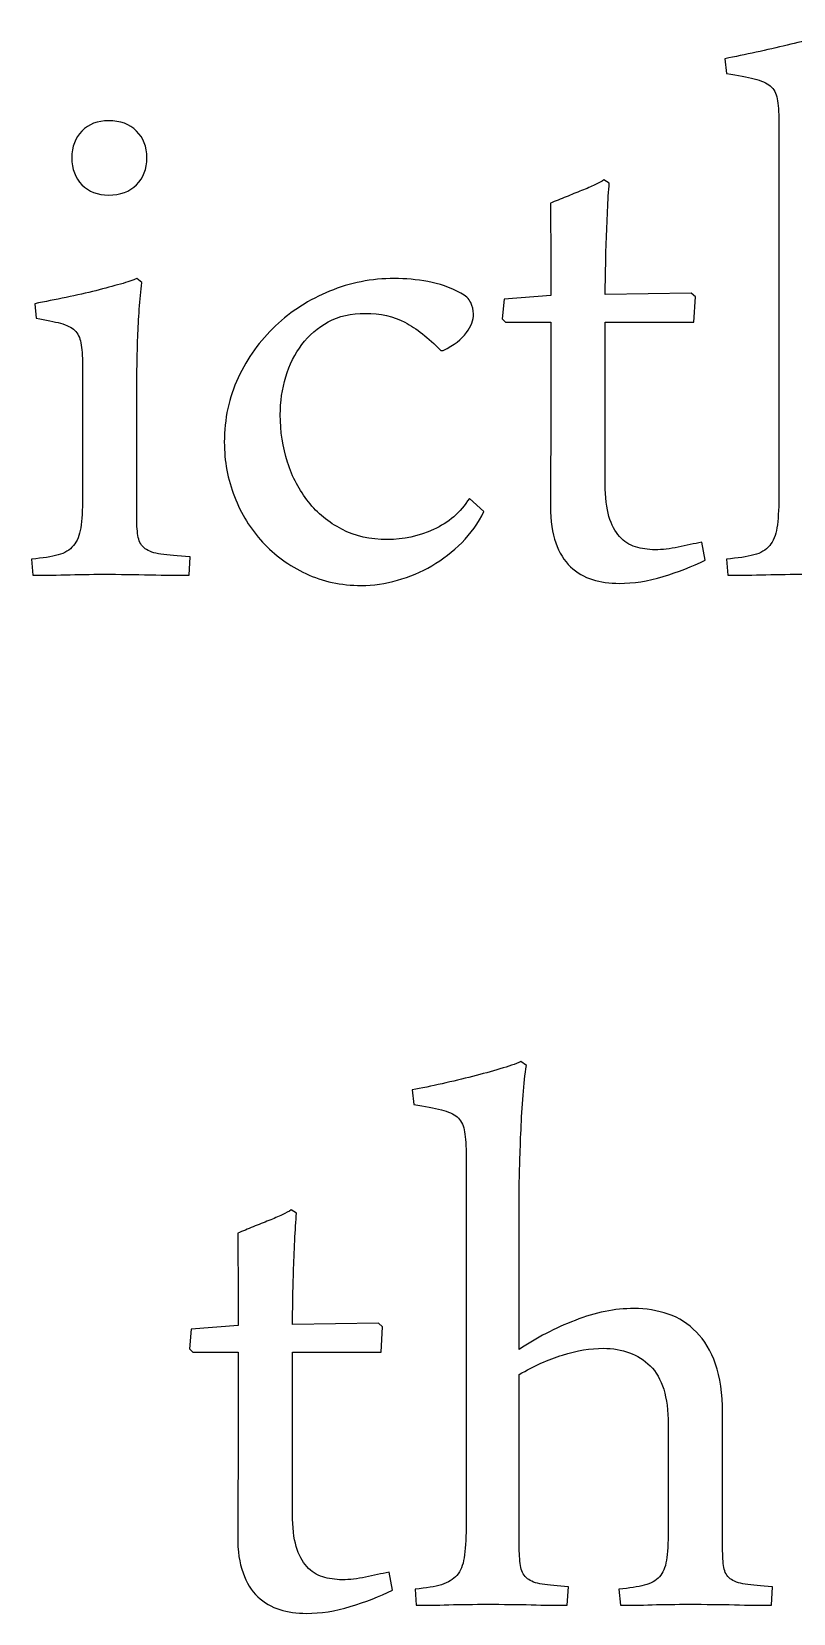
# Model space of a CAD drawing. Extents: x -303 to 288, y -142 to 145.
# Drawn here: x 38.47 to 44.73, y -139.4 to -126.4 of the extents above; entities that cross this region are included whole.
import ezdxf

# ---------------------------------------------------------------- set-up
doc = ezdxf.new("R2010")
doc.units = 0
doc.header["$MEASUREMENT"] = 0
doc.layers.add('LAYER_1', color=7, linetype='CONTINUOUS')

msp = doc.modelspace()

# ---------------------------------------------------------------- linework, layer by layer
at = {"layer": 'LAYER_1', "color": 250}
for points, knots in [([(45.1097, -126.4351), (45.0984, -126.5071), (45.0885, -126.5889), (45.0814, -126.682), (45.0814, -126.682), (45.073, -126.7738), (45.0659, -126.8669), (45.0617, -126.9614), (45.0617, -126.9614), (45.0589, -127.0546), (45.056, -127.1421), (45.0546, -127.2253), (45.0546, -127.2253), (45.0532, -127.3086), (45.0518, -127.3735), (45.0518, -127.4243), (45.0518, -127.4243), (45.0518, -127.4243), (45.0518, -130.4003), (45.0518, -130.4003), (45.0518, -130.4003), (45.0518, -130.4666), (45.056, -130.5188), (45.0645, -130.5597), (45.0645, -130.5597), (45.073, -130.5993), (45.0913, -130.6303), (45.1224, -130.6529), (45.1224, -130.6529), (45.152, -130.674), (45.1971, -130.6896), (45.255, -130.698), (45.255, -130.698), (45.3129, -130.7065), (45.3919, -130.7136), (45.4949, -130.7192), (45.4949, -130.7192), (45.4949, -130.7192), (45.4864, -130.8716), (45.4864, -130.8716), (45.4864, -130.8716), (45.3975, -130.8716), (45.2931, -130.8702), (45.1703, -130.8674), (45.1703, -130.8674), (45.0476, -130.8645), (44.9192, -130.8631), (44.7879, -130.8631), (44.7879, -130.8631), (44.6793, -130.8631), (44.5734, -130.8645), (44.469, -130.8674), (44.469, -130.8674), (44.3646, -130.8702), (44.2729, -130.8716), (44.1967, -130.8716), (44.1967, -130.8716), (44.1967, -130.8716), (44.184, -130.739), (44.184, -130.739), (44.184, -130.739), (44.2771, -130.7305), (44.3533, -130.7192), (44.4098, -130.7037), (44.4098, -130.7037), (44.4662, -130.6896), (44.5085, -130.6642), (44.5396, -130.6275), (44.5396, -130.6275), (44.5692, -130.5922), (44.589, -130.5428), (44.5988, -130.4807), (44.5988, -130.4807), (44.6087, -130.4186), (44.6144, -130.3354), (44.6144, -130.231), (44.6144, -130.231), (44.6144, -130.231), (44.6144, -127.1421), (44.6144, -127.1421), (44.6144, -127.1421), (44.6144, -127.063), (44.6101, -126.9995), (44.6017, -126.9544), (44.6017, -126.9544), (44.5932, -126.9092), (44.5734, -126.874), (44.5438, -126.8486), (44.5438, -126.8486), (44.5128, -126.8246), (44.4704, -126.8048), (44.4126, -126.7907), (44.4126, -126.7907), (44.3561, -126.778), (44.2799, -126.7625), (44.184, -126.7455), (44.184, -126.7455), (44.184, -126.7455), (44.1713, -126.6256), (44.1713, -126.6256), (44.1713, -126.6256), (44.2545, -126.6087), (44.3392, -126.5917), (44.4281, -126.572), (44.4281, -126.572), (44.5156, -126.5522), (44.6003, -126.5339), (44.6821, -126.5141), (44.6821, -126.5141), (44.7639, -126.4944), (44.8373, -126.476), (44.9036, -126.4563), (44.9036, -126.4563), (44.97, -126.4365), (45.0236, -126.4196), (45.0645, -126.4026), (45.0645, -126.4026), (45.0645, -126.4026), (45.1097, -126.4351), (45.1097, -126.4351)], [0, 0, 0, 0, 0.0322581, 0.0322581, 0.0322581, 0.0322581, 0.0645161, 0.0645161, 0.0645161, 0.0645161, 0.0967742, 0.0967742, 0.0967742, 0.0967742, 0.1290323, 0.1290323, 0.1290323, 0.1290323, 0.1612903, 0.1612903, 0.1612903, 0.1612903, 0.1935484, 0.1935484, 0.1935484, 0.1935484, 0.2258065, 0.2258065, 0.2258065, 0.2258065, 0.2580645, 0.2580645, 0.2580645, 0.2580645, 0.2903226, 0.2903226, 0.2903226, 0.2903226, 0.3225806, 0.3225806, 0.3225806, 0.3225806, 0.3548387, 0.3548387, 0.3548387, 0.3548387, 0.3870968, 0.3870968, 0.3870968, 0.3870968, 0.4193548, 0.4193548, 0.4193548, 0.4193548, 0.4516129, 0.4516129, 0.4516129, 0.4516129, 0.483871, 0.483871, 0.483871, 0.483871, 0.516129, 0.516129, 0.516129, 0.516129, 0.5483871, 0.5483871, 0.5483871, 0.5483871, 0.5806452, 0.5806452, 0.5806452, 0.5806452, 0.6129032, 0.6129032, 0.6129032, 0.6129032, 0.6451613, 0.6451613, 0.6451613, 0.6451613, 0.6774194, 0.6774194, 0.6774194, 0.6774194, 0.7096774, 0.7096774, 0.7096774, 0.7096774, 0.7419355, 0.7419355, 0.7419355, 0.7419355, 0.7741935, 0.7741935, 0.7741935, 0.7741935, 0.8064516, 0.8064516, 0.8064516, 0.8064516, 0.8387097, 0.8387097, 0.8387097, 0.8387097, 0.8709677, 0.8709677, 0.8709677, 0.8709677, 0.9032258, 0.9032258, 0.9032258, 0.9032258, 0.9354839, 0.9354839, 0.9354839, 0.9354839, 1, 1, 1, 1]), ([(38.8049, -127.4398), (38.8049, -127.3495), (38.8331, -127.2761), (38.8881, -127.2197), (38.8881, -127.2197), (38.9432, -127.1632), (39.0165, -127.135), (39.1068, -127.135), (39.1068, -127.135), (39.2042, -127.135), (39.2804, -127.1632), (39.3368, -127.2197), (39.3368, -127.2197), (39.3933, -127.2761), (39.4215, -127.3495), (39.4215, -127.4398), (39.4215, -127.4398), (39.4215, -127.5315), (39.3933, -127.6049), (39.3368, -127.6613), (39.3368, -127.6613), (39.2804, -127.7178), (39.2042, -127.746), (39.1068, -127.746), (39.1068, -127.746), (39.0165, -127.746), (38.9432, -127.7178), (38.8881, -127.6613), (38.8881, -127.6613), (38.8331, -127.6049), (38.8049, -127.5315), (38.8049, -127.4398)], [0, 0, 0, 0, 0.1111111, 0.1111111, 0.1111111, 0.1111111, 0.2222222, 0.2222222, 0.2222222, 0.2222222, 0.3333333, 0.3333333, 0.3333333, 0.3333333, 0.4444444, 0.4444444, 0.4444444, 0.4444444, 0.5555556, 0.5555556, 0.5555556, 0.5555556, 0.6666667, 0.6666667, 0.6666667, 0.6666667, 0.7777778, 0.7777778, 0.7777778, 0.7777778, 1, 1, 1, 1]), ([(43.2216, -127.6472), (43.216, -127.7136), (43.2103, -127.7898), (43.2075, -127.8758), (43.2075, -127.8758), (43.2033, -127.9633), (43.199, -128.0494), (43.1962, -128.1369), (43.1962, -128.1369), (43.1934, -128.2244), (43.192, -128.3048), (43.1906, -128.381), (43.1906, -128.381), (43.1892, -128.4572), (43.1877, -128.5179), (43.1877, -128.5645), (43.1877, -128.5645), (43.1877, -128.5645), (43.8947, -128.5518), (43.8947, -128.5518), (43.8947, -128.5518), (43.8947, -128.5518), (43.9286, -128.5814), (43.9286, -128.5814), (43.9286, -128.5814), (43.9286, -128.5814), (43.9159, -128.7916), (43.9159, -128.7916), (43.9159, -128.7916), (43.9159, -128.7916), (43.1877, -128.7916), (43.1877, -128.7916), (43.1877, -128.7916), (43.1877, -128.7916), (43.1877, -130.1237), (43.1877, -130.1237), (43.1877, -130.1237), (43.1877, -130.231), (43.199, -130.3184), (43.2188, -130.3876), (43.2188, -130.3876), (43.24, -130.4567), (43.2682, -130.5118), (43.3063, -130.5527), (43.3063, -130.5527), (43.343, -130.595), (43.3867, -130.6232), (43.4361, -130.6374), (43.4361, -130.6374), (43.4855, -130.6529), (43.5391, -130.6613), (43.597, -130.6613), (43.597, -130.6613), (43.6576, -130.6613), (43.7211, -130.6543), (43.7875, -130.6402), (43.7875, -130.6402), (43.8538, -130.6261), (43.9187, -130.612), (43.9822, -130.5993), (43.9822, -130.5993), (43.9822, -130.5993), (44.0104, -130.7474), (44.0104, -130.7474), (44.0104, -130.7474), (43.9032, -130.7996), (43.7875, -130.8448), (43.6633, -130.8815), (43.6633, -130.8815), (43.5391, -130.9196), (43.4192, -130.9379), (43.3035, -130.9379), (43.3035, -130.9379), (43.2244, -130.9379), (43.1496, -130.928), (43.0833, -130.9069), (43.0833, -130.9069), (43.0156, -130.8857), (42.9549, -130.8504), (42.9027, -130.801), (42.9027, -130.801), (42.8505, -130.7517), (42.8096, -130.6867), (42.7814, -130.6049), (42.7814, -130.6049), (42.7517, -130.5231), (42.7376, -130.4243), (42.7376, -130.3057), (42.7376, -130.3057), (42.7376, -130.3057), (42.7376, -130.1943), (42.7376, -130.1943), (42.7376, -130.1943), (42.7376, -130.1435), (42.7376, -130.0645), (42.739, -129.9544), (42.739, -129.9544), (42.7404, -129.8429), (42.7418, -129.6962), (42.7418, -129.5113), (42.7418, -129.5113), (42.7418, -129.5113), (42.7418, -128.7916), (42.7418, -128.7916), (42.7418, -128.7916), (42.7418, -128.7916), (42.3693, -128.7916), (42.3693, -128.7916), (42.3693, -128.7916), (42.3693, -128.7916), (42.3411, -128.7634), (42.3411, -128.7634), (42.3411, -128.7634), (42.3411, -128.7634), (42.3566, -128.6026), (42.3566, -128.6026), (42.3566, -128.6026), (42.3566, -128.6026), (42.7418, -128.5729), (42.7418, -128.5729), (42.7418, -128.5729), (42.7418, -128.5729), (42.7418, -128.23), (42.7418, -128.23), (42.7418, -128.23), (42.7418, -128.1609), (42.7404, -128.0903), (42.739, -128.0198), (42.739, -128.0198), (42.7376, -127.9478), (42.7376, -127.8787), (42.7376, -127.8123), (42.7376, -127.8123), (42.7785, -127.7954), (42.8223, -127.7785), (42.866, -127.7601), (42.866, -127.7601), (42.9098, -127.7432), (42.9521, -127.7248), (42.9944, -127.7093), (42.9944, -127.7093), (43.0353, -127.6924), (43.072, -127.6769), (43.1031, -127.6613), (43.1031, -127.6613), (43.1355, -127.6458), (43.1595, -127.6331), (43.1765, -127.6218), (43.1765, -127.6218), (43.1765, -127.6218), (43.2216, -127.6472), (43.2216, -127.6472)], [0, 0, 0, 0, 0.025641, 0.025641, 0.025641, 0.025641, 0.0512821, 0.0512821, 0.0512821, 0.0512821, 0.0769231, 0.0769231, 0.0769231, 0.0769231, 0.1025641, 0.1025641, 0.1025641, 0.1025641, 0.1282051, 0.1282051, 0.1282051, 0.1282051, 0.1538462, 0.1538462, 0.1538462, 0.1538462, 0.1794872, 0.1794872, 0.1794872, 0.1794872, 0.2051282, 0.2051282, 0.2051282, 0.2051282, 0.2307692, 0.2307692, 0.2307692, 0.2307692, 0.2564103, 0.2564103, 0.2564103, 0.2564103, 0.2820513, 0.2820513, 0.2820513, 0.2820513, 0.3076923, 0.3076923, 0.3076923, 0.3076923, 0.3333333, 0.3333333, 0.3333333, 0.3333333, 0.3589744, 0.3589744, 0.3589744, 0.3589744, 0.3846154, 0.3846154, 0.3846154, 0.3846154, 0.4102564, 0.4102564, 0.4102564, 0.4102564, 0.4358974, 0.4358974, 0.4358974, 0.4358974, 0.4615385, 0.4615385, 0.4615385, 0.4615385, 0.4871795, 0.4871795, 0.4871795, 0.4871795, 0.5128205, 0.5128205, 0.5128205, 0.5128205, 0.5384615, 0.5384615, 0.5384615, 0.5384615, 0.5641026, 0.5641026, 0.5641026, 0.5641026, 0.5897436, 0.5897436, 0.5897436, 0.5897436, 0.6153846, 0.6153846, 0.6153846, 0.6153846, 0.6410256, 0.6410256, 0.6410256, 0.6410256, 0.6666667, 0.6666667, 0.6666667, 0.6666667, 0.6923077, 0.6923077, 0.6923077, 0.6923077, 0.7179487, 0.7179487, 0.7179487, 0.7179487, 0.7435897, 0.7435897, 0.7435897, 0.7435897, 0.7692308, 0.7692308, 0.7692308, 0.7692308, 0.7948718, 0.7948718, 0.7948718, 0.7948718, 0.8205128, 0.8205128, 0.8205128, 0.8205128, 0.8461538, 0.8461538, 0.8461538, 0.8461538, 0.8717949, 0.8717949, 0.8717949, 0.8717949, 0.8974359, 0.8974359, 0.8974359, 0.8974359, 0.9230769, 0.9230769, 0.9230769, 0.9230769, 0.9487179, 0.9487179, 0.9487179, 0.9487179, 1, 1, 1, 1]), ([(39.7686, -130.8716), (39.6812, -130.8716), (39.5739, -130.8702), (39.4497, -130.8674), (39.4497, -130.8674), (39.327, -130.8645), (39.1986, -130.8631), (39.0659, -130.8631), (39.0659, -130.8631), (38.9587, -130.8631), (38.8543, -130.8645), (38.7512, -130.8674), (38.7512, -130.8674), (38.6496, -130.8702), (38.5607, -130.8716), (38.4831, -130.8716), (38.4831, -130.8716), (38.4831, -130.8716), (38.4747, -130.739), (38.4747, -130.739), (38.4747, -130.739), (38.5664, -130.7305), (38.6384, -130.7192), (38.692, -130.7037), (38.692, -130.7037), (38.7456, -130.6896), (38.7879, -130.6642), (38.8176, -130.6275), (38.8176, -130.6275), (38.8486, -130.5922), (38.8684, -130.5428), (38.8782, -130.4807), (38.8782, -130.4807), (38.8881, -130.4186), (38.8924, -130.3354), (38.8924, -130.231), (38.8924, -130.231), (38.8924, -130.231), (38.8924, -129.143), (38.8924, -129.143), (38.8924, -129.143), (38.8924, -129.0668), (38.8881, -129.0061), (38.8797, -128.961), (38.8797, -128.961), (38.8712, -128.9172), (38.8543, -128.8834), (38.8289, -128.858), (38.8289, -128.858), (38.802, -128.834), (38.7639, -128.8142), (38.7131, -128.8001), (38.7131, -128.8001), (38.6609, -128.786), (38.5946, -128.7733), (38.5114, -128.7592), (38.5114, -128.7592), (38.5114, -128.7592), (38.5001, -128.6392), (38.5001, -128.6392), (38.5001, -128.6392), (38.5847, -128.6223), (38.6708, -128.6054), (38.7583, -128.587), (38.7583, -128.587), (38.8444, -128.5701), (38.9262, -128.5503), (39.0024, -128.532), (39.0024, -128.532), (39.0772, -128.5122), (39.1449, -128.4939), (39.2042, -128.4784), (39.2042, -128.4784), (39.2635, -128.4614), (39.3086, -128.4459), (39.3383, -128.4318), (39.3383, -128.4318), (39.3383, -128.4318), (39.3806, -128.4657), (39.3806, -128.4657), (39.3806, -128.4657), (39.3721, -128.5348), (39.3651, -128.6068), (39.3594, -128.6844), (39.3594, -128.6844), (39.3538, -128.762), (39.3495, -128.8382), (39.3467, -128.9144), (39.3467, -128.9144), (39.3439, -128.9906), (39.3425, -129.0612), (39.3411, -129.1289), (39.3411, -129.1289), (39.3397, -129.1966), (39.3383, -129.2545), (39.3383, -129.3053), (39.3383, -129.3053), (39.3383, -129.3053), (39.3383, -130.4003), (39.3383, -130.4003), (39.3383, -130.4003), (39.3383, -130.4666), (39.3425, -130.5188), (39.351, -130.5597), (39.351, -130.5597), (39.3594, -130.5993), (39.3778, -130.6303), (39.4074, -130.6529), (39.4074, -130.6529), (39.4356, -130.674), (39.4794, -130.6896), (39.5372, -130.698), (39.5372, -130.698), (39.5951, -130.7065), (39.6755, -130.7136), (39.7771, -130.7192), (39.7771, -130.7192), (39.7771, -130.7192), (39.7686, -130.8716), (39.7686, -130.8716)], [0, 0, 0, 0, 0.0322581, 0.0322581, 0.0322581, 0.0322581, 0.0645161, 0.0645161, 0.0645161, 0.0645161, 0.0967742, 0.0967742, 0.0967742, 0.0967742, 0.1290323, 0.1290323, 0.1290323, 0.1290323, 0.1612903, 0.1612903, 0.1612903, 0.1612903, 0.1935484, 0.1935484, 0.1935484, 0.1935484, 0.2258065, 0.2258065, 0.2258065, 0.2258065, 0.2580645, 0.2580645, 0.2580645, 0.2580645, 0.2903226, 0.2903226, 0.2903226, 0.2903226, 0.3225806, 0.3225806, 0.3225806, 0.3225806, 0.3548387, 0.3548387, 0.3548387, 0.3548387, 0.3870968, 0.3870968, 0.3870968, 0.3870968, 0.4193548, 0.4193548, 0.4193548, 0.4193548, 0.4516129, 0.4516129, 0.4516129, 0.4516129, 0.483871, 0.483871, 0.483871, 0.483871, 0.516129, 0.516129, 0.516129, 0.516129, 0.5483871, 0.5483871, 0.5483871, 0.5483871, 0.5806452, 0.5806452, 0.5806452, 0.5806452, 0.6129032, 0.6129032, 0.6129032, 0.6129032, 0.6451613, 0.6451613, 0.6451613, 0.6451613, 0.6774194, 0.6774194, 0.6774194, 0.6774194, 0.7096774, 0.7096774, 0.7096774, 0.7096774, 0.7419355, 0.7419355, 0.7419355, 0.7419355, 0.7741935, 0.7741935, 0.7741935, 0.7741935, 0.8064516, 0.8064516, 0.8064516, 0.8064516, 0.8387097, 0.8387097, 0.8387097, 0.8387097, 0.8709677, 0.8709677, 0.8709677, 0.8709677, 0.9032258, 0.9032258, 0.9032258, 0.9032258, 0.9354839, 0.9354839, 0.9354839, 0.9354839, 1, 1, 1, 1]), ([(42.1915, -130.3467), (42.1449, -130.4426), (42.0843, -130.5287), (42.0095, -130.6035), (42.0095, -130.6035), (41.9361, -130.6769), (41.8528, -130.7404), (41.7639, -130.7926), (41.7639, -130.7926), (41.675, -130.8448), (41.5805, -130.8857), (41.4803, -130.9125), (41.4803, -130.9125), (41.3815, -130.9407), (41.2828, -130.9549), (41.1826, -130.9549), (41.1826, -130.9549), (41.0175, -130.9549), (40.8665, -130.9224), (40.7282, -130.8575), (40.7282, -130.8575), (40.5899, -130.7926), (40.4714, -130.7065), (40.3726, -130.5993), (40.3726, -130.5993), (40.2738, -130.4906), (40.1962, -130.3664), (40.1412, -130.2239), (40.1412, -130.2239), (40.0861, -130.0828), (40.0579, -129.9332), (40.0579, -129.7766), (40.0579, -129.7766), (40.0579, -129.5861), (40.096, -129.4097), (40.1722, -129.2474), (40.1722, -129.2474), (40.2484, -129.0837), (40.35, -128.9426), (40.4784, -128.8213), (40.4784, -128.8213), (40.6068, -128.6999), (40.755, -128.6054), (40.9229, -128.5362), (40.9229, -128.5362), (41.0908, -128.4671), (41.2686, -128.4318), (41.4563, -128.4318), (41.4563, -128.4318), (41.5466, -128.4318), (41.6384, -128.4403), (41.7315, -128.4572), (41.7315, -128.4572), (41.8232, -128.4741), (41.9135, -128.5052), (42.001, -128.5518), (42.001, -128.5518), (42.0405, -128.5715), (42.0673, -128.5969), (42.0828, -128.6294), (42.0828, -128.6294), (42.097, -128.6604), (42.1054, -128.6915), (42.1054, -128.7225), (42.1054, -128.7225), (42.1054, -128.7719), (42.0857, -128.8227), (42.0476, -128.8763), (42.0476, -128.8763), (42.0081, -128.9313), (41.9446, -128.9793), (41.8571, -129.0231), (41.8571, -129.0231), (41.8571, -129.0231), (41.8359, -129.0231), (41.8359, -129.0231), (41.8359, -129.0231), (41.7343, -128.9186), (41.6369, -128.8424), (41.5424, -128.7916), (41.5424, -128.7916), (41.4493, -128.7423), (41.3406, -128.7183), (41.2164, -128.7183), (41.2164, -128.7183), (41.1007, -128.7183), (40.9991, -128.7408), (40.9116, -128.7874), (40.9116, -128.7874), (40.8256, -128.8354), (40.7536, -128.8975), (40.6957, -128.9737), (40.6957, -128.9737), (40.6379, -129.0513), (40.5927, -129.1402), (40.5631, -129.2404), (40.5631, -129.2404), (40.5321, -129.342), (40.5179, -129.445), (40.5179, -129.5522), (40.5179, -129.5522), (40.5179, -129.6877), (40.5377, -129.8175), (40.5772, -129.9417), (40.5772, -129.9417), (40.6167, -130.0659), (40.6746, -130.1745), (40.7494, -130.2676), (40.7494, -130.2676), (40.8227, -130.3622), (40.9145, -130.437), (41.0245, -130.4934), (41.0245, -130.4934), (41.1332, -130.5499), (41.2574, -130.5781), (41.3985, -130.5781), (41.3985, -130.5781), (41.5297, -130.5781), (41.6567, -130.5499), (41.7781, -130.4948), (41.7781, -130.4948), (41.8994, -130.4398), (41.9982, -130.3551), (42.0716, -130.2394), (42.0716, -130.2394), (42.0716, -130.2394), (42.1915, -130.3467), (42.1915, -130.3467)], [0, 0, 0, 0, 0.030303, 0.030303, 0.030303, 0.030303, 0.0606061, 0.0606061, 0.0606061, 0.0606061, 0.0909091, 0.0909091, 0.0909091, 0.0909091, 0.1212121, 0.1212121, 0.1212121, 0.1212121, 0.1515152, 0.1515152, 0.1515152, 0.1515152, 0.1818182, 0.1818182, 0.1818182, 0.1818182, 0.2121212, 0.2121212, 0.2121212, 0.2121212, 0.2424242, 0.2424242, 0.2424242, 0.2424242, 0.2727273, 0.2727273, 0.2727273, 0.2727273, 0.3030303, 0.3030303, 0.3030303, 0.3030303, 0.3333333, 0.3333333, 0.3333333, 0.3333333, 0.3636364, 0.3636364, 0.3636364, 0.3636364, 0.3939394, 0.3939394, 0.3939394, 0.3939394, 0.4242424, 0.4242424, 0.4242424, 0.4242424, 0.4545455, 0.4545455, 0.4545455, 0.4545455, 0.4848485, 0.4848485, 0.4848485, 0.4848485, 0.5151515, 0.5151515, 0.5151515, 0.5151515, 0.5454545, 0.5454545, 0.5454545, 0.5454545, 0.5757576, 0.5757576, 0.5757576, 0.5757576, 0.6060606, 0.6060606, 0.6060606, 0.6060606, 0.6363636, 0.6363636, 0.6363636, 0.6363636, 0.6666667, 0.6666667, 0.6666667, 0.6666667, 0.6969697, 0.6969697, 0.6969697, 0.6969697, 0.7272727, 0.7272727, 0.7272727, 0.7272727, 0.7575758, 0.7575758, 0.7575758, 0.7575758, 0.7878788, 0.7878788, 0.7878788, 0.7878788, 0.8181818, 0.8181818, 0.8181818, 0.8181818, 0.8484848, 0.8484848, 0.8484848, 0.8484848, 0.8787879, 0.8787879, 0.8787879, 0.8787879, 0.9090909, 0.9090909, 0.9090909, 0.9090909, 0.9393939, 0.9393939, 0.9393939, 0.9393939, 1, 1, 1, 1]), ([(42.5398, -134.9017), (42.5285, -134.9708), (42.52, -135.0527), (42.5129, -135.1458), (42.5129, -135.1458), (42.5059, -135.2404), (42.5002, -135.3335), (42.496, -135.428), (42.496, -135.428), (42.4918, -135.5212), (42.489, -135.6087), (42.4861, -135.6919), (42.4861, -135.6919), (42.4833, -135.7752), (42.4819, -135.8401), (42.4819, -135.8909), (42.4819, -135.8909), (42.4819, -135.8909), (42.4819, -137.2342), (42.4819, -137.2342), (42.4819, -137.2342), (42.623, -137.1397), (42.7754, -137.0607), (42.9405, -136.9958), (42.9405, -136.9958), (43.107, -136.9309), (43.2679, -136.8984), (43.4245, -136.8984), (43.4245, -136.8984), (43.5233, -136.8984), (43.6178, -136.9139), (43.7053, -136.945), (43.7053, -136.945), (43.7942, -136.9746), (43.8718, -137.024), (43.9367, -137.0917), (43.9367, -137.0917), (44.0031, -137.1595), (44.0553, -137.2469), (44.0948, -137.3556), (44.0948, -137.3556), (44.1329, -137.4643), (44.1526, -137.5983), (44.1526, -137.7549), (44.1526, -137.7549), (44.1526, -137.7549), (44.1526, -138.8669), (44.1526, -138.8669), (44.1526, -138.8669), (44.1526, -138.9332), (44.1555, -138.9854), (44.1625, -139.0263), (44.1625, -139.0263), (44.1696, -139.0659), (44.1865, -139.0969), (44.2147, -139.1195), (44.2147, -139.1195), (44.2415, -139.1406), (44.2839, -139.1562), (44.3389, -139.1646), (44.3389, -139.1646), (44.3939, -139.1731), (44.4673, -139.1802), (44.5619, -139.1858), (44.5619, -139.1858), (44.5619, -139.1858), (44.5534, -139.3382), (44.5534, -139.3382), (44.5534, -139.3382), (44.4645, -139.3382), (44.3643, -139.3368), (44.25, -139.334), (44.25, -139.334), (44.1357, -139.3311), (44.0115, -139.3297), (43.8789, -139.3297), (43.8789, -139.3297), (43.7716, -139.3297), (43.67, -139.3311), (43.5741, -139.334), (43.5741, -139.334), (43.4767, -139.3368), (43.3907, -139.3382), (43.313, -139.3382), (43.313, -139.3382), (43.313, -139.3382), (43.3003, -139.2056), (43.3003, -139.2056), (43.3003, -139.2056), (43.3864, -139.1971), (43.4556, -139.1872), (43.5092, -139.1731), (43.5092, -139.1731), (43.5628, -139.159), (43.6051, -139.1364), (43.6334, -139.104), (43.6334, -139.104), (43.663, -139.0729), (43.6813, -139.0278), (43.6912, -138.9685), (43.6912, -138.9685), (43.7011, -138.9092), (43.7053, -138.8274), (43.7053, -138.7215), (43.7053, -138.7215), (43.7053, -138.7215), (43.7053, -137.8495), (43.7053, -137.8495), (43.7053, -137.8495), (43.7053, -137.6265), (43.6559, -137.4671), (43.5572, -137.3697), (43.5572, -137.3697), (43.4584, -137.2738), (43.33, -137.2258), (43.1719, -137.2258), (43.1719, -137.2258), (43.0675, -137.2258), (42.956, -137.2441), (42.8375, -137.2808), (42.8375, -137.2808), (42.719, -137.3189), (42.6004, -137.3711), (42.4819, -137.4403), (42.4819, -137.4403), (42.4819, -137.4403), (42.4819, -138.8669), (42.4819, -138.8669), (42.4819, -138.8669), (42.4819, -138.9332), (42.4861, -138.9854), (42.4946, -139.0263), (42.4946, -139.0263), (42.5031, -139.0659), (42.52, -139.0969), (42.5482, -139.1195), (42.5482, -139.1195), (42.5764, -139.1406), (42.616, -139.1562), (42.6696, -139.1646), (42.6696, -139.1646), (42.7246, -139.1731), (42.7966, -139.1802), (42.8869, -139.1858), (42.8869, -139.1858), (42.8869, -139.1858), (42.8742, -139.3382), (42.8742, -139.3382), (42.8742, -139.3382), (42.7867, -139.3382), (42.6879, -139.3368), (42.5793, -139.334), (42.5793, -139.334), (42.4706, -139.3311), (42.3493, -139.3297), (42.218, -139.3297), (42.218, -139.3297), (42.1094, -139.3297), (42.005, -139.3311), (41.9034, -139.334), (41.9034, -139.334), (41.8018, -139.3368), (41.7114, -139.3382), (41.6352, -139.3382), (41.6352, -139.3382), (41.6352, -139.3382), (41.6268, -139.2056), (41.6268, -139.2056), (41.6268, -139.2056), (41.7171, -139.1971), (41.7891, -139.1858), (41.8427, -139.1689), (41.8427, -139.1689), (41.8977, -139.1519), (41.9386, -139.1265), (41.9697, -139.0927), (41.9697, -139.0927), (41.9993, -139.0574), (42.0191, -139.0094), (42.0289, -138.9473), (42.0289, -138.9473), (42.0388, -138.8852), (42.0445, -138.802), (42.0445, -138.6976), (42.0445, -138.6976), (42.0445, -138.6976), (42.0445, -135.6171), (42.0445, -135.6171), (42.0445, -135.6171), (42.0445, -135.5381), (42.0388, -135.4746), (42.0289, -135.4295), (42.0289, -135.4295), (42.0191, -135.3843), (42.0007, -135.349), (41.9711, -135.3236), (41.9711, -135.3236), (41.9429, -135.2996), (41.8991, -135.2799), (41.8413, -135.2658), (41.8413, -135.2658), (41.7834, -135.2517), (41.7072, -135.2375), (41.6141, -135.2206), (41.6141, -135.2206), (41.6141, -135.2206), (41.6014, -135.1007), (41.6014, -135.1007), (41.6014, -135.1007), (41.679, -135.0866), (41.7608, -135.071), (41.8469, -135.0513), (41.8469, -135.0513), (41.9344, -135.0315), (42.0177, -135.0118), (42.0981, -134.9906), (42.0981, -134.9906), (42.1771, -134.9708), (42.2533, -134.9497), (42.3224, -134.9285), (42.3224, -134.9285), (42.393, -134.9088), (42.4509, -134.889), (42.4946, -134.8692), (42.4946, -134.8692), (42.4946, -134.8692), (42.5398, -134.9017), (42.5398, -134.9017)], [0, 0, 0, 0, 0.0172414, 0.0172414, 0.0172414, 0.0172414, 0.0344828, 0.0344828, 0.0344828, 0.0344828, 0.0517241, 0.0517241, 0.0517241, 0.0517241, 0.0689655, 0.0689655, 0.0689655, 0.0689655, 0.0862069, 0.0862069, 0.0862069, 0.0862069, 0.1034483, 0.1034483, 0.1034483, 0.1034483, 0.1206897, 0.1206897, 0.1206897, 0.1206897, 0.137931, 0.137931, 0.137931, 0.137931, 0.1551724, 0.1551724, 0.1551724, 0.1551724, 0.1724138, 0.1724138, 0.1724138, 0.1724138, 0.1896552, 0.1896552, 0.1896552, 0.1896552, 0.2068966, 0.2068966, 0.2068966, 0.2068966, 0.2241379, 0.2241379, 0.2241379, 0.2241379, 0.2413793, 0.2413793, 0.2413793, 0.2413793, 0.2586207, 0.2586207, 0.2586207, 0.2586207, 0.2758621, 0.2758621, 0.2758621, 0.2758621, 0.2931034, 0.2931034, 0.2931034, 0.2931034, 0.3103448, 0.3103448, 0.3103448, 0.3103448, 0.3275862, 0.3275862, 0.3275862, 0.3275862, 0.3448276, 0.3448276, 0.3448276, 0.3448276, 0.362069, 0.362069, 0.362069, 0.362069, 0.3793103, 0.3793103, 0.3793103, 0.3793103, 0.3965517, 0.3965517, 0.3965517, 0.3965517, 0.4137931, 0.4137931, 0.4137931, 0.4137931, 0.4310345, 0.4310345, 0.4310345, 0.4310345, 0.4482759, 0.4482759, 0.4482759, 0.4482759, 0.4655172, 0.4655172, 0.4655172, 0.4655172, 0.4827586, 0.4827586, 0.4827586, 0.4827586, 0.5, 0.5, 0.5, 0.5, 0.5172414, 0.5172414, 0.5172414, 0.5172414, 0.5344828, 0.5344828, 0.5344828, 0.5344828, 0.5517241, 0.5517241, 0.5517241, 0.5517241, 0.5689655, 0.5689655, 0.5689655, 0.5689655, 0.5862069, 0.5862069, 0.5862069, 0.5862069, 0.6034483, 0.6034483, 0.6034483, 0.6034483, 0.6206897, 0.6206897, 0.6206897, 0.6206897, 0.637931, 0.637931, 0.637931, 0.637931, 0.6551724, 0.6551724, 0.6551724, 0.6551724, 0.6724138, 0.6724138, 0.6724138, 0.6724138, 0.6896552, 0.6896552, 0.6896552, 0.6896552, 0.7068966, 0.7068966, 0.7068966, 0.7068966, 0.7241379, 0.7241379, 0.7241379, 0.7241379, 0.7413793, 0.7413793, 0.7413793, 0.7413793, 0.7586207, 0.7586207, 0.7586207, 0.7586207, 0.7758621, 0.7758621, 0.7758621, 0.7758621, 0.7931034, 0.7931034, 0.7931034, 0.7931034, 0.8103448, 0.8103448, 0.8103448, 0.8103448, 0.8275862, 0.8275862, 0.8275862, 0.8275862, 0.8448276, 0.8448276, 0.8448276, 0.8448276, 0.862069, 0.862069, 0.862069, 0.862069, 0.8793103, 0.8793103, 0.8793103, 0.8793103, 0.8965517, 0.8965517, 0.8965517, 0.8965517, 0.9137931, 0.9137931, 0.9137931, 0.9137931, 0.9310345, 0.9310345, 0.9310345, 0.9310345, 0.9482759, 0.9482759, 0.9482759, 0.9482759, 0.9655172, 0.9655172, 0.9655172, 0.9655172, 1, 1, 1, 1]), ([(40.6517, -136.1138), (40.6461, -136.1802), (40.6404, -136.2564), (40.6376, -136.3424), (40.6376, -136.3424), (40.6334, -136.4299), (40.6291, -136.516), (40.6263, -136.6035), (40.6263, -136.6035), (40.6235, -136.691), (40.6221, -136.7714), (40.6207, -136.8476), (40.6207, -136.8476), (40.6193, -136.9238), (40.6178, -136.9845), (40.6178, -137.0311), (40.6178, -137.0311), (40.6178, -137.0311), (41.3248, -137.0184), (41.3248, -137.0184), (41.3248, -137.0184), (41.3248, -137.0184), (41.3587, -137.048), (41.3587, -137.048), (41.3587, -137.048), (41.3587, -137.048), (41.346, -137.2582), (41.346, -137.2582), (41.346, -137.2582), (41.346, -137.2582), (40.6178, -137.2582), (40.6178, -137.2582), (40.6178, -137.2582), (40.6178, -137.2582), (40.6178, -138.5903), (40.6178, -138.5903), (40.6178, -138.5903), (40.6178, -138.6976), (40.6291, -138.785), (40.6489, -138.8542), (40.6489, -138.8542), (40.6701, -138.9233), (40.6983, -138.9784), (40.7364, -139.0193), (40.7364, -139.0193), (40.7731, -139.0616), (40.8168, -139.0898), (40.8662, -139.104), (40.8662, -139.104), (40.9156, -139.1195), (40.9692, -139.1279), (41.0271, -139.1279), (41.0271, -139.1279), (41.0877, -139.1279), (41.1512, -139.1209), (41.2176, -139.1068), (41.2176, -139.1068), (41.2839, -139.0927), (41.3488, -139.0786), (41.4123, -139.0659), (41.4123, -139.0659), (41.4123, -139.0659), (41.4405, -139.214), (41.4405, -139.214), (41.4405, -139.214), (41.3333, -139.2662), (41.2176, -139.3114), (41.0934, -139.3481), (41.0934, -139.3481), (40.9692, -139.3862), (40.8493, -139.4045), (40.7336, -139.4045), (40.7336, -139.4045), (40.6545, -139.4045), (40.5797, -139.3946), (40.5134, -139.3735), (40.5134, -139.3735), (40.4457, -139.3523), (40.385, -139.317), (40.3328, -139.2676), (40.3328, -139.2676), (40.2806, -139.2183), (40.2397, -139.1533), (40.2115, -139.0715), (40.2115, -139.0715), (40.1818, -138.9897), (40.1677, -138.8909), (40.1677, -138.7723), (40.1677, -138.7723), (40.1677, -138.7723), (40.1677, -138.6609), (40.1677, -138.6609), (40.1677, -138.6609), (40.1677, -138.6101), (40.1677, -138.5311), (40.1691, -138.421), (40.1691, -138.421), (40.1705, -138.3095), (40.1719, -138.1628), (40.1719, -137.9779), (40.1719, -137.9779), (40.1719, -137.9779), (40.1719, -137.2582), (40.1719, -137.2582), (40.1719, -137.2582), (40.1719, -137.2582), (39.7994, -137.2582), (39.7994, -137.2582), (39.7994, -137.2582), (39.7994, -137.2582), (39.7712, -137.23), (39.7712, -137.23), (39.7712, -137.23), (39.7712, -137.23), (39.7867, -137.0692), (39.7867, -137.0692), (39.7867, -137.0692), (39.7867, -137.0692), (40.1719, -137.0395), (40.1719, -137.0395), (40.1719, -137.0395), (40.1719, -137.0395), (40.1719, -136.6966), (40.1719, -136.6966), (40.1719, -136.6966), (40.1719, -136.6275), (40.1705, -136.5569), (40.1691, -136.4864), (40.1691, -136.4864), (40.1677, -136.4144), (40.1677, -136.3453), (40.1677, -136.2789), (40.1677, -136.2789), (40.2086, -136.262), (40.2524, -136.2451), (40.2961, -136.2267), (40.2961, -136.2267), (40.3399, -136.2098), (40.3822, -136.1914), (40.4245, -136.1759), (40.4245, -136.1759), (40.4654, -136.159), (40.5021, -136.1435), (40.5332, -136.1279), (40.5332, -136.1279), (40.5656, -136.1124), (40.5896, -136.0997), (40.6066, -136.0884), (40.6066, -136.0884), (40.6066, -136.0884), (40.6517, -136.1138), (40.6517, -136.1138)], [0, 0, 0, 0, 0.025641, 0.025641, 0.025641, 0.025641, 0.0512821, 0.0512821, 0.0512821, 0.0512821, 0.0769231, 0.0769231, 0.0769231, 0.0769231, 0.1025641, 0.1025641, 0.1025641, 0.1025641, 0.1282051, 0.1282051, 0.1282051, 0.1282051, 0.1538462, 0.1538462, 0.1538462, 0.1538462, 0.1794872, 0.1794872, 0.1794872, 0.1794872, 0.2051282, 0.2051282, 0.2051282, 0.2051282, 0.2307692, 0.2307692, 0.2307692, 0.2307692, 0.2564103, 0.2564103, 0.2564103, 0.2564103, 0.2820513, 0.2820513, 0.2820513, 0.2820513, 0.3076923, 0.3076923, 0.3076923, 0.3076923, 0.3333333, 0.3333333, 0.3333333, 0.3333333, 0.3589744, 0.3589744, 0.3589744, 0.3589744, 0.3846154, 0.3846154, 0.3846154, 0.3846154, 0.4102564, 0.4102564, 0.4102564, 0.4102564, 0.4358974, 0.4358974, 0.4358974, 0.4358974, 0.4615385, 0.4615385, 0.4615385, 0.4615385, 0.4871795, 0.4871795, 0.4871795, 0.4871795, 0.5128205, 0.5128205, 0.5128205, 0.5128205, 0.5384615, 0.5384615, 0.5384615, 0.5384615, 0.5641026, 0.5641026, 0.5641026, 0.5641026, 0.5897436, 0.5897436, 0.5897436, 0.5897436, 0.6153846, 0.6153846, 0.6153846, 0.6153846, 0.6410256, 0.6410256, 0.6410256, 0.6410256, 0.6666667, 0.6666667, 0.6666667, 0.6666667, 0.6923077, 0.6923077, 0.6923077, 0.6923077, 0.7179487, 0.7179487, 0.7179487, 0.7179487, 0.7435897, 0.7435897, 0.7435897, 0.7435897, 0.7692308, 0.7692308, 0.7692308, 0.7692308, 0.7948718, 0.7948718, 0.7948718, 0.7948718, 0.8205128, 0.8205128, 0.8205128, 0.8205128, 0.8461538, 0.8461538, 0.8461538, 0.8461538, 0.8717949, 0.8717949, 0.8717949, 0.8717949, 0.8974359, 0.8974359, 0.8974359, 0.8974359, 0.9230769, 0.9230769, 0.9230769, 0.9230769, 0.9487179, 0.9487179, 0.9487179, 0.9487179, 1, 1, 1, 1])]:
    msp.add_open_spline(points, degree=3, knots=knots, dxfattribs=at)

doc.saveas('drawing.dxf')
